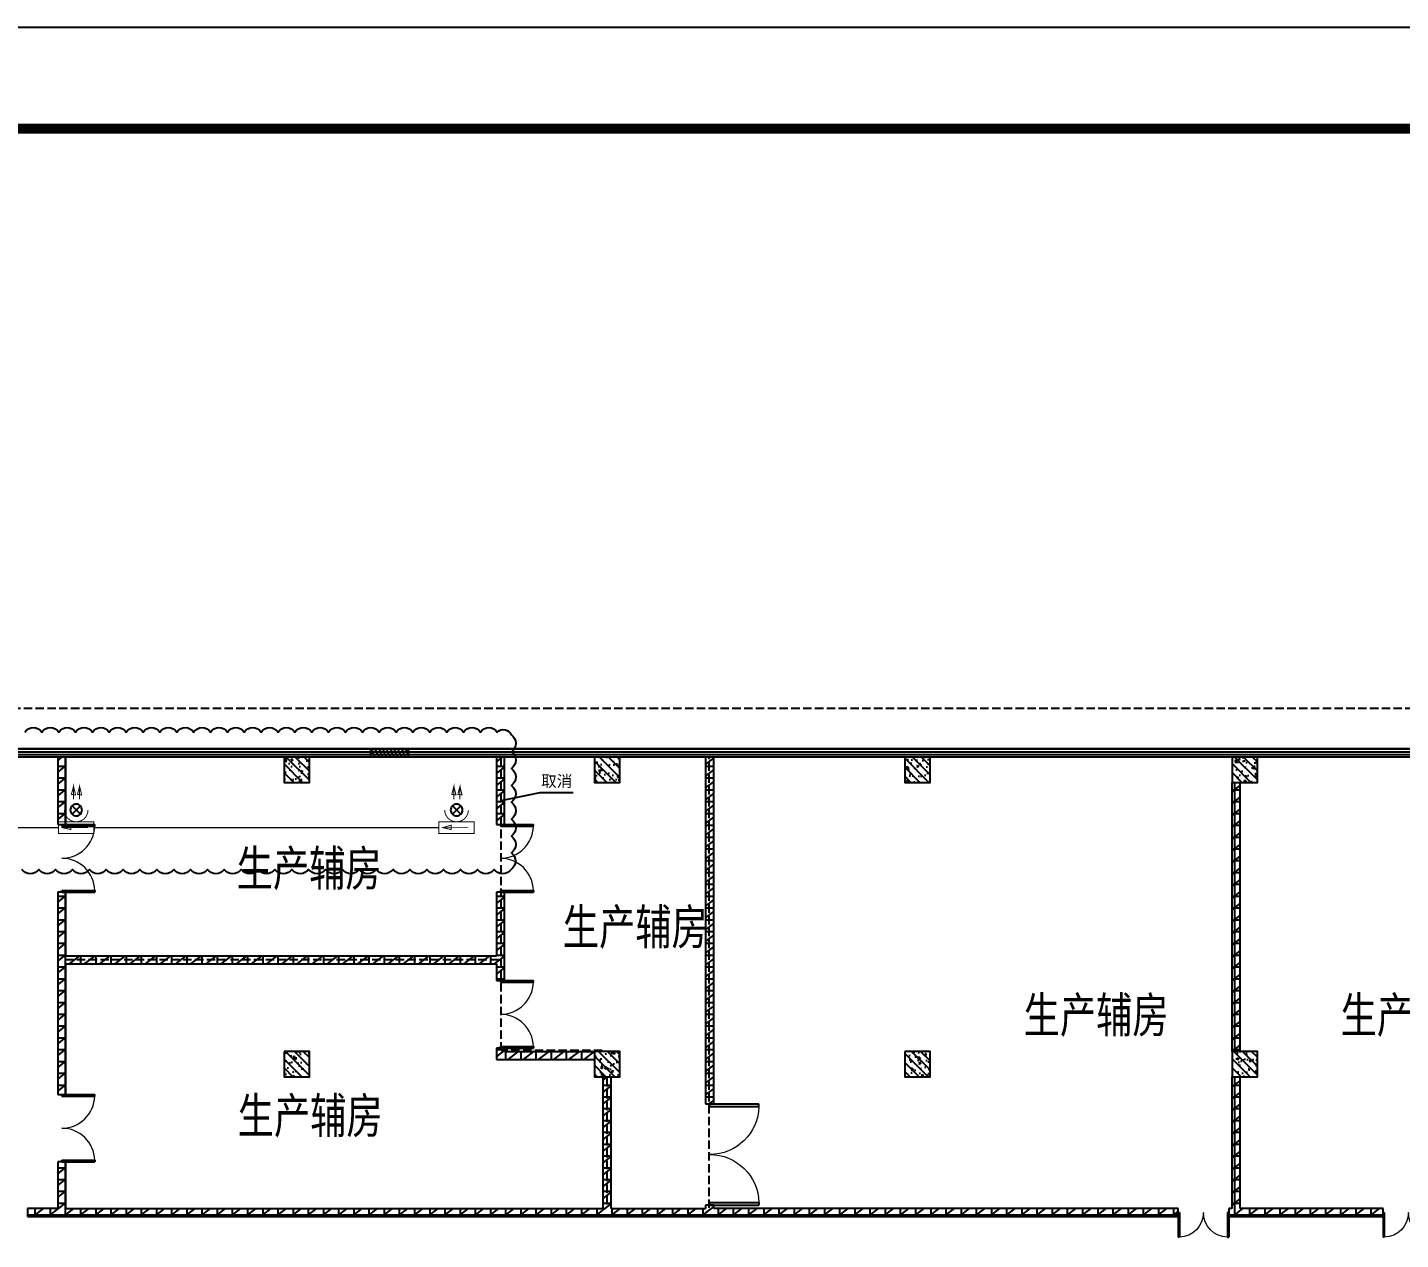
# Model space of a CAD drawing. Header units: millimetres. Extents: x -633009578 to 5705885, y -633235091 to 2571734.
# Drawn here: x 3050740 to 3091438, y 2181535 to 2217460 of the extents above; entities that cross this region are included whole.
import ezdxf
from ezdxf.enums import TextEntityAlignment as Align

# ---------------------------------------------------------------- set-up
doc = ezdxf.new("R2010")
doc.units = ezdxf.units.MM
doc.header["$LTSCALE"] = 1000
doc.header["$MEASUREMENT"] = 0
for name, pattern in [('$0$DASH', [0.35, 0.25, -0.1]), ('__DASH', [0.35, 0.25, -0.1]), ('DASH', [0.35, 0.25, -0.1])]:
    doc.linetypes.add(name, pattern=pattern)
doc.layers.get('0').update_dxf_attribs({"color": 9})
for name, color, linetype in [('3T_WOOD', 21, 'Continuous'), ('A-COLUM(柱)', 255, 'Continuous'), ('A-DOOR(门）', 4, 'Continuous'), ('A-F-AREA(计算)', 5, 'Continuous'), ('A-HATH(填充)', 8, 'Continuous'), ('A-ST-O(室外)', 54, 'Continuous'), ('A-TEXT(房间)', 243, 'Continuous'), ('A-WALL(墙)', 255, 'Continuous'), ('A-WINDOW（窗）', 4, 'Continuous'), ('电-强电平面-线缆', 3, 'Continuous'), ('设备-照明', 3, 'Continuous'), ('设备-箱柜', 3, 'Continuous'), ('院图签、封面151013$0$PUB_TITLE', 153, 'Continuous'), ('院图签、封面151013$0$图签文字', 4, 'Continuous')]:
    doc.layers.add(name, color=color, linetype=linetype)
doc.styles.add('_TCH', font='simhei.ttf', dxfattribs={"width": 0.75, "bigfont": 'hztxt.shx'})
doc.styles.add('ELEC-DIM', font='simhei.ttf')
doc.styles.add('IDQSTYLE', font='simhei.ttf', dxfattribs={"width": 0.707, "bigfont": 'hztxt.shx'})
doc.styles.add('院图签、封面151013$0$-宋体', font='simhei.ttf', dxfattribs={"width": 0.8})
pattern_1 = [(0, (597621.4751960551, 677964.29318137), (0, 350), []), (37.875, (598021.4751960551, 677964.29318137), (-169.61527734408, 218.0766567528281), []), (90, (598021.4751960551, 677964.29318137), (-450, 2.755455298081545e-14), [])]

# ---------------------------------------------------------------- blocks, each defined once
blk = doc.blocks.new('HC000078')
at = {"color": 0, "linetype": 'Continuous', "const_width": 0.2}
for points in [[(-3.750000000000028, 1.25), (3.75, 1.25), (3.75, -1.25), (-3.750000000000028, -1.25), (-3.750000000000028, 1.25)], [(2.5, 0), (-2.500000000000028, 0)]]:
    blk.add_lwpolyline(points, dxfattribs=at)
blk.add_lwpolyline([(2.917016710174721, 0), (1.120131515022848, 0.3984556212736834), (1.120131515022848, -0.539087017017323)], close=True, dxfattribs=at)
at = {"color": 0, "style": 'IDQSTYLE', "width": 0.7}
blk.add_attdef('PSFHATT', (5.75, -1.25), '', height=2.5, dxfattribs=at)
blk = doc.blocks.new('HC000064')
at = {"color": 0, "linetype": 'Continuous'}
for p, q in [((-0.8838834764831063, -0.8838834764831063), (0.8838834764831063, 0.8838834764831063)), ((-0.8838834764830494, 0.8838834764831063), (0.8838834764831631, -0.8838834764831063))]:
    blk.add_line(p, q, dxfattribs=at)
at = {"color": 0, "linetype": 'Continuous', "const_width": 0.2}
blk.add_lwpolyline([(5.710751695749348e-14, 2.499999999999886, 0.1989123673796647), (-1.767766952966326, 1.767766952966327, 0.1989123673796613), (-2.5, 1.951292859901378e-16, 0.1989123673796761), (-1.767766952966326, -1.76776695296644, 0.1989123673796782), (5.594010226827932e-14, -2.500000000000227)], format="xyb", dxfattribs=at)
for points in [[(2.226896073527712, 0.5659208660671311), (5.003498004369476, 0.5624686703930024), (3.296463286048663, 1.009912150058199), (3.185957433181557, 0.1260038671447887), (5.003498004369476, 0.5624686703930024)], [(2.224443767981995, -0.721123763554715), (5.001045698823816, -0.7245759592289005), (3.294010980502946, -0.2771324795636474), (3.18350512763584, -1.161040762477114), (5.001045698823816, -0.7245759592289005)]]:
    blk.add_lwpolyline(points, dxfattribs=at)
at = {"color": 0, "linetype": 'Continuous'}
for centre, radius, start, end in [((1.199040866595169e-14, -7.105427357601002e-14), 1.250000000000069, 135.0000000000036, 179.9999999999968), ((-2.259303855112194e-14, -1.740829702612245e-13), 1.250000000000117, 89.99999999999898, 134.9999999999991), ((-9.10937991704941e-14, -1.740829702612245e-13), 1.250000000000117, 45.00000000000085, 89.99999999999582), ((-1.252331571777177e-13, -7.088774012231625e-14), 1.250000000000068, 3.249254662582951e-12, 44.99999999999639), ((-2.284838984678572e-13, -5.684341886080801e-14), 1.250000000000172, 315.0000000000093, 2.605510395054555e-12), ((-2.264854970235319e-14, -5.695444116327053e-14), 1.250000000000034, 179.9999999999974, 225.0000000000007), ((-2.270406085358445e-14, -1.338928967697939e-13), 1.24999999999998, 224.9999999999983, 270.000000000001), ((-9.131584377541913e-14, 3.996802888650564e-15), 1.250000000000118, 270.0000000000042, 315.0000000000028)]:
    blk.add_arc(centre, radius, start, end, dxfattribs=at)
at = {"color": 0, "style": 'IDQSTYLE', "width": 0.7}
blk.add_attdef('PSFHATT', (7.003498004369476, -2.500000010000227), '', height=2.5, dxfattribs=at)
blk = doc.blocks.new('建筑图框_A1')
at = {"layer": '院图签、封面151013$0$PUB_TITLE'}
blk.add_lwpolyline([(0, 0), (84100, 0), (84100, 59400), (0, 59400)], close=True, dxfattribs=at)
at = {"layer": '院图签、封面151013$0$PUB_TITLE', "const_width": 100}
blk.add_lwpolyline([(2500, 1000), (83100, 1000), (83100, 58400), (2500, 58400)], close=True, dxfattribs=at)
at = {"layer": '院图签、封面151013$0$图签文字', "color": 6, "style": '院图签、封面151013$0$-宋体'}
for tag, height, width, p in [('工程主持人', 400, 0.7999999999883585, (79990.91196859907, 29505.93707200652)), ('审定', 400, 0.7999999999883585, (79990.91196859907, 28705.93707200605)), ('审核', 400, 0.7999999999883585, (79990.91196859907, 27905.93707200559)), ('专业负责人', 400, 0.7999999999883585, (79990.91196859907, 27105.93707200512)), ('校对', 400, 0.7999999999883585, (79990.91196859907, 26305.93707200466)), ('设计', 400, 0.7999999999883585, (79990.91196859907, 25505.93707200419)), ('方案设计人', 400, 0.7999999999883585, (79990.91196859907, 24706.79438478127)), ('工程编号', 300, 0.7000000000116415, (81000.00416498398, 8700.424278954277)), ('版次', 300, 0.7000000000116415, (78738.08139540046, 3005.726258059498)), ('日期', 300, 0.7000000000116415, (82038.0813954557, 3000.226258123759)), ('图号', 200, 0.7000000000116415, (82538.08139542397, 2400.075247410685)), ('比例', 300, 0.7000000000116415, (78738.08139537089, 2200.188802679535)), ('图号_X施', 300, 0.7000000000116415, (81538.08139540977, 2200.188802651362)), ('图号_总数', 200, 0.7000000000116415, (82538.08139541186, 2000.075247410219))]:
    blk.add_attdef(tag, text='', height=height, dxfattribs=dict(at, width=width)).set_placement(p, align=Align.MIDDLE_CENTER)
at = {"layer": '院图签、封面151013$0$图签文字', "color": 6, "style": '院图签、封面151013$0$-宋体', "width": 0.7}
for tag, p in [('建设单位_001', (80935.88661794258, 7446.21079580821)), ('工程名称_001', (80933.52706738078, 6045.368099178996)), ('图名_001', (79742.88288308708, 4059.656552180292))]:
    blk.add_attdef(tag, p, '', height=300, dxfattribs=at)
blk = doc.blocks.new('$DorLib2D$00000002')
for p, q in [((-0.5, -5.684341886080802e-17), (-0.5000000000000007, 0.4875)), ((-0.4750000000000007, 0.4875), (-0.5000000000000007, 0.4875)), ((-0.475, -2.842170943040401e-17), (-0.4750000000000007, 0.4875)), ((0.475, -2.842170943040401e-17), (0.4750000000000007, 0.4875)), ((0.4750000000000007, 0.4875), (0.5000000000000007, 0.4875)), ((0.5, -5.684341886080802e-17), (0.5000000000000007, 0.4875)), ((-0.5, -5.684341886080802e-17), (-0.475, -2.842170943040401e-17)), ((0.5, -5.684341886080802e-17), (0.475, -2.842170943040401e-17))]:
    blk.add_line(p, q)
at = {"lineweight": 13}
for centre, start, end in [((-0.4875, -4.263256414560601e-17), 0, 88.53071641864632), ((0.4875, -4.263256414560601e-17), 91.4692835813537, 180)]:
    blk.add_arc(centre, 0.4875, start, end, dxfattribs=at)
blk = doc.blocks.new('$TCHSYS$WIN2D')
for p, q in [((-0.5, 0.5), (0.5, 0.5)), ((-0.5, 0.5), (-0.4999999999999999, -0.5)), ((0.5, 0.5), (0.4999999999999998, -0.5)), ((0.5, 0.1666666666666666), (-0.5, 0.1666666666666666)), ((0.5, -0.1666666666666667), (-0.5, -0.1666666666666667)), ((-0.4999999999999999, -0.5), (0.5, -0.5))]:
    blk.add_line(p, q)
blk = doc.blocks.new('_FZH')
h = blk.add_hatch()
h.set_pattern_fill('钢筋混凝土', color=256, scale=0.1, style=0)
h.set_pattern_definition([(45, (0, 0), (-0.1767766952966369, 0.1767766952966369), []), (50, (0, 0), (0.7172601826007535, -0.06275213498259512), [0.07500000000000001, -0.8250000000000001]), (355, (0, 0), (-0.138751333613, 0.7521921337000119), [0.06, -0.66]), (100.4514, (0.05977168000000001, -0.00522934), (0.5785093817140216, 0.6894395420609536), [0.06374019, -0.701142112]), (46.1842, (0, 0.2), (1.067241048625645, -0.1655190143290181), [0.1125, -1.2375]), (96.6356, (0.088936745, 0.186206693), (0.9346627055487033, 0.9741178709004418), [0.095610288, -1.051713]), (351.1842, (0, 0.2), (0.9346619451336272, 0.9741186009253247), [0.09000000000000001, -0.9900000000000001]), (21, (0.1, 0.15), (0.5969070521184617, -0.4026188906653388), [0.07500000000000001, -0.8250000000000001]), (326, (0.1, 0.15), (0.2433153319215824, 0.7251500450468529), [0.06, -0.66]), (71.4514, (0.149742233, 0.116448394), (0.84022262858149, 0.3225304967099524), [0.06374019, -0.701142112]), (37.50000000000001, (0, 0), (0.01215985531729062, 0.3328938538313115), [0, -0.652, 0, -0.67, 0, -0.6625000000000001]), (7.499999999999999, (0, 0), (0.2630695374421486, 0.3944117118823603), [0, -0.382, 0, -0.637, 0, -0.2525]), (-32.5, (-0.223, 0), (0.533822436172409, -0.02255487173437976), [0, -0.25, 0, -0.78, 0, -1.035]), (-42.5, (-0.323, 0), (0.5831861693423862, 0.1001049823323177), [0, -0.325, 0, -0.518, 0, -0.735])])
h.paths.add_polyline_path([(-0.5, -0.5), (0.5, -0.5), (0.5, 0.5), (-0.5, 0.5)])
blk.add_lwpolyline([(-0.5, -0.5), (0.5, -0.5), (0.5, 0.5), (-0.5, 0.5)], close=True)

msp = doc.modelspace()

# ---------------------------------------------------------------- hatches: boundary and pattern name
at = {"layer": '3T_WOOD'}
h = msp.add_hatch(dxfattribs=at)
h.set_pattern_fill('ANSI31', color=256, scale=50)
h.set_pattern_definition([(45, (1908179.395743424, 677977.51603476), (-56.1266007566822, 56.12660075668221), [])])
h.paths.add_polyline_path([(3060919.983629871, 2196074.629172626), (3062019.983629871, 2196074.629172626), (3062019.983629871, 2195834.629172626), (3060919.983629871, 2195834.629172626)])
at = {"layer": 'A-HATH(填充)'}
h = msp.add_hatch(dxfattribs=at)
h.set_pattern_fill('空心砖', color=256, scale=100, style=0)
h.set_pattern_definition(pattern_1)
h.paths.add_polyline_path([(3051639.99403178, 2195834.629172626), (3051639.994031835, 2193834.629172784), (3051879.994031752, 2193834.629172784), (3051879.99403178, 2195834.629172626)])
h = msp.add_hatch(dxfattribs=at)
h.set_pattern_fill('空心砖', color=256, scale=100, style=0)
h.set_pattern_definition(pattern_1)
h.paths.add_polyline_path([(3064639.99403178, 2195834.629172626), (3064639.994031803, 2193834.629172784), (3064879.994031798, 2193834.629172784), (3064879.99403178, 2195834.629172626)])
h = msp.add_hatch(dxfattribs=at)
h.set_pattern_fill('空心砖', color=256, scale=100, style=0)
h.set_pattern_definition(pattern_1)
h.paths.add_polyline_path([(3070839.99403178, 2195834.629172626), (3070839.994031781, 2185554.629172784), (3071079.994031777, 2185554.629172784), (3071079.99403178, 2195834.629172626)])
h = msp.add_hatch(dxfattribs=at)
h.set_pattern_fill('空心砖', color=256, scale=100, style=0)
h.set_pattern_definition(pattern_1)
h.paths.add_polyline_path([(3086444.994031782, 2187109.629172626), (3086684.994031792, 2187109.629172626), (3086684.994031792, 2195084.629172626), (3086444.994031792, 2195084.629172626)])
h = msp.add_hatch(dxfattribs=at)
h.set_pattern_fill('空心砖', color=256, scale=100, style=0)
h.set_pattern_definition(pattern_1)
h.paths.add_polyline_path([(3051879.994031799, 2189944.426791341), (3051879.994031758, 2191834.629172784), (3051639.994031835, 2191834.629172784), (3051639.99403178, 2189824.426791347), (3051799.994031779, 2189824.426791343)])
h = msp.add_hatch(dxfattribs=at)
h.set_pattern_fill('空心砖', color=256, scale=100, style=0)
h.set_pattern_definition(pattern_1)
h.paths.add_polyline_path([(3064879.99403178, 2189824.426791347), (3064879.994031798, 2191834.629172784), (3064639.994031821, 2191834.629172784), (3064639.994031834, 2189944.426791341), (3064719.994031799, 2189824.426791343)])
h = msp.add_hatch(dxfattribs=at)
h.set_pattern_fill('空心砖', color=256, scale=100, style=0)
h.set_pattern_definition(pattern_1)
h.paths.add_polyline_path([(3051639.99403178, 2189824.426791347), (3051639.994031833, 2185834.629172784), (3051879.994031724, 2185834.629172784), (3051879.994031758, 2189704.426791341), (3051799.994031779, 2189824.426791343)])
h = msp.add_hatch(dxfattribs=at)
h.set_pattern_fill('空心砖', color=256, scale=100, style=0)
h.set_pattern_definition(pattern_1)
h.paths.add_polyline_path([(3051799.994031779, 2189824.426791343), (3051879.994031758, 2189704.426791341), (3064639.99403178, 2189704.426791341), (3064719.994031799, 2189824.426791343), (3064639.994031834, 2189944.426791341), (3051879.994031799, 2189944.426791341)])
h = msp.add_hatch(dxfattribs=at)
h.set_pattern_fill('空心砖', color=256, scale=100, style=0)
h.set_pattern_definition(pattern_1)
h.paths.add_polyline_path([(3064639.99403178, 2189704.426791341), (3064639.994031779, 2189209.629172276), (3064879.994031729, 2189209.629172276), (3064879.99403178, 2189824.426791347), (3064719.994031799, 2189824.426791343)])
h = msp.add_hatch(dxfattribs=at)
h.set_pattern_fill('空心砖', color=256, scale=100, style=0)
h.set_pattern_definition(pattern_1)
h.paths.add_polyline_path([(3064879.994031683, 2187109.629172488), (3064879.994031657, 2187209.629172276), (3064639.994031779, 2187209.629172276), (3064639.99403178, 2186869.629172488)])
h = msp.add_hatch(dxfattribs=at)
h.set_pattern_fill('空心砖', color=256, scale=100, style=0)
h.set_pattern_definition(pattern_1)
h.paths.add_polyline_path([(3067544.99403178, 2186869.629172488), (3067544.99403178, 2187109.629172488), (3064879.994031683, 2187109.629172488), (3064639.99403178, 2186869.629172488)])
h = msp.add_hatch(dxfattribs=at)
h.set_pattern_fill('空心砖', color=256, scale=100, style=0)
h.set_pattern_definition(pattern_1)
h.paths.add_polyline_path([(3068039.994031816, 2186359.629172626), (3067799.994031815, 2186359.629172626), (3067799.994031815, 2182454.629172623), (3067919.994031804, 2182374.629172589), (3068039.994031816, 2182454.629172517)])
h = msp.add_hatch(dxfattribs=at)
h.set_pattern_fill('空心砖', color=256, scale=100, style=0)
h.set_pattern_definition(pattern_1)
h.paths.add_polyline_path([(3086684.994031796, 2186359.629172626), (3086444.994031796, 2186359.629172626), (3086444.994031837, 2182454.62917263), (3086564.994031822, 2182374.62917263), (3086684.994031837, 2182454.629172634)])
h = msp.add_hatch(dxfattribs=at)
h.set_pattern_fill('空心砖', color=256, scale=100, style=0)
h.set_pattern_definition(pattern_1)
h.paths.add_polyline_path([(3051879.994031758, 2182454.629172623), (3051879.994031724, 2183834.629172784), (3051639.994031836, 2183834.629172784), (3051639.994031793, 2182454.629172712), (3051759.994031777, 2182374.629172654)])
h = msp.add_hatch(dxfattribs=at)
h.set_pattern_fill('空心砖', color=256, scale=100, style=0)
h.set_pattern_definition(pattern_1)
h.paths.add_polyline_path([(3051639.994031793, 2182454.629172712), (3050739.994032013, 2182454.629172686), (3050739.994032013, 2182214.629172656), (3051759.99403178, 2182214.629172626), (3051759.994031777, 2182374.629172654)])
h = msp.add_hatch(dxfattribs=at)
h.set_pattern_fill('空心砖', color=256, scale=100, style=0)
h.set_pattern_definition(pattern_1)
h.paths.add_polyline_path([(3051759.994031777, 2182374.629172654), (3051759.99403178, 2182214.629172626), (3067919.99403178, 2182214.629172626), (3067919.994031804, 2182374.629172589), (3067799.994031815, 2182454.629172623), (3051879.994031758, 2182454.629172623)])
h = msp.add_hatch(dxfattribs=at)
h.set_pattern_fill('空心砖', color=256, scale=100, style=0)
h.set_pattern_definition(pattern_1)
h.paths.add_polyline_path([(3067919.994031804, 2182374.629172589), (3067919.99403178, 2182214.629172626), (3070959.99403178, 2182214.629172626), (3070959.994031777, 2182374.629172591), (3070839.994031776, 2182454.629172517), (3068039.994031816, 2182454.629172517)])
h = msp.add_hatch(dxfattribs=at)
h.set_pattern_fill('空心砖', color=256, scale=100, style=0)
h.set_pattern_definition(pattern_1)
h.paths.add_polyline_path([(3071079.994031776, 2182454.629172631), (3071079.994031776, 2182554.629172784), (3070839.99403178, 2182554.629172784), (3070839.994031776, 2182454.629172517), (3070959.994031777, 2182374.629172591)])
h = msp.add_hatch(dxfattribs=at)
h.set_pattern_fill('空心砖', color=256, scale=100, style=0)
h.set_pattern_definition(pattern_1)
h.paths.add_polyline_path([(3070959.99403178, 2182214.629172626), (3084844.994032522, 2182214.629172631), (3084844.994032521, 2182454.629172615), (3071079.994031776, 2182454.629172631), (3070959.994031777, 2182374.629172591)])
h = msp.add_hatch(dxfattribs=at)
h.set_pattern_fill('空心砖', color=256, scale=100, style=0)
h.set_pattern_definition(pattern_1)
h.paths.add_polyline_path([(3086444.994031837, 2182454.62917263), (3086344.994032522, 2182454.629172615), (3086344.994032521, 2182214.629172631), (3086564.994031792, 2182214.629172626), (3086564.994031822, 2182374.62917263)])
h = msp.add_hatch(dxfattribs=at)
h.set_pattern_fill('空心砖', color=256, scale=100, style=0)
h.set_pattern_definition(pattern_1)
h.paths.add_polyline_path([(3086564.994031792, 2182214.629172626), (3090919.994032013, 2182214.629172633), (3090919.994032013, 2182454.629172632), (3086684.994031837, 2182454.629172634), (3086564.994031822, 2182374.62917263)])

# ---------------------------------------------------------------- linework, layer by layer
at = {"layer": '3T_WOOD', "color": 2, "linetype": 'DASH'}
for p, q in [((3064778.641436767, 2187134.990789495), (3064778.641436767, 2195784.818542273)), ((3067778.641436767, 2187134.990789495), (3064778.641436767, 2187134.990789495))]:
    msp.add_line(p, q, dxfattribs=at)
at = {"layer": '3T_WOOD', "color": 2, "linetype": '$0$DASH'}
for p, q in [((3070948.921661576, 2182472.521359485), (3070948.921661576, 2195828.341889784)), ((3067911.455458177, 2186318.955503517), (3067911.455458177, 2182496.841137744))]:
    msp.add_line(p, q, dxfattribs=at)
at = {"layer": '3T_WOOD'}
msp.add_lwpolyline([(3060919.983629871, 2196074.629172626), (3062019.983629871, 2196074.629172626), (3062019.983629871, 2195834.629172626), (3060919.983629871, 2195834.629172626)], close=True, dxfattribs=at)
at = {"layer": 'A-F-AREA(计算)'}
msp.add_lwpolyline([(3029879.994031782, 2196074.629172625), (3164159.994031782, 2196074.629172625), (3164159.994031782, 2059994.629172625), (3029879.994031782, 2059994.629172625)], close=True, dxfattribs=at)
at = {"layer": 'A-ST-O(室外)', "linetype": 'DASH'}
msp.add_lwpolyline([(3103729.993796564, 2197274.629146055), (3030119.994031765, 2197274.629172629)], dxfattribs=at)
at = {"layer": 'A-WALL(墙)'}
for p, q in [((3051639.99403178, 2195834.629172626), (3051639.994031835, 2193834.629172784)), ((3051879.99403178, 2195834.629172626), (3051639.99403178, 2195834.629172626)), ((3051879.994031752, 2193834.629172784), (3051879.99403178, 2195834.629172626)), ((3064639.99403178, 2195834.629172626), (3064639.994031803, 2193834.629172784)), ((3064879.99403178, 2195834.629172626), (3064639.99403178, 2195834.629172626)), ((3064879.994031798, 2193834.629172784), (3064879.99403178, 2195834.629172626)), ((3070839.99403178, 2195834.629172626), (3070839.994031781, 2185554.629172784)), ((3071079.99403178, 2195834.629172626), (3070839.99403178, 2195834.629172626)), ((3071079.994031777, 2185554.629172784), (3071079.99403178, 2195834.629172626)), ((3086444.994031771, 2187109.629172906), (3086444.994031792, 2195084.629172626)), ((3086684.994031771, 2187109.629172906), (3086684.994031792, 2195084.629172626)), ((3051639.994031835, 2193834.629172784), (3051879.994031752, 2193834.629172784)), ((3064639.994031803, 2193834.629172784), (3064879.994031798, 2193834.629172784)), ((3051879.994031758, 2191834.629172784), (3051639.994031835, 2191834.629172784)), ((3051639.994031835, 2191834.629172784), (3051639.99403178, 2189824.426791347)), ((3051879.994031799, 2189944.426791341), (3051879.994031758, 2191834.629172784)), ((3064879.994031798, 2191834.629172784), (3064639.994031821, 2191834.629172784)), ((3064639.994031821, 2191834.629172784), (3064639.994031834, 2189944.426791341)), ((3064879.99403178, 2189824.426791347), (3064879.994031798, 2191834.629172784)), ((3051639.99403178, 2189824.426791347), (3051639.994031833, 2185834.629172784)), ((3051879.994031799, 2189944.426791341), (3064639.994031834, 2189944.426791341)), ((3051879.994031758, 2189704.426791341), (3064639.99403178, 2189704.426791341)), ((3051879.994031724, 2185834.629172784), (3051879.994031758, 2189704.426791341)), ((3064639.99403178, 2189704.426791341), (3064639.994031779, 2189209.629172276)), ((3064879.994031729, 2189209.629172276), (3064879.99403178, 2189824.426791347)), ((3064639.994031779, 2189209.629172276), (3064879.994031729, 2189209.629172276)), ((3064879.994031657, 2187209.629172276), (3064639.994031779, 2187209.629172276)), ((3064639.994031779, 2187209.629172276), (3064639.99403178, 2186869.629172488)), ((3064879.994031683, 2187109.629172488), (3064879.994031657, 2187209.629172276)), ((3064639.99403178, 2186869.629172488), (3067544.994031993, 2186869.629172432)), ((3064879.994031683, 2187109.629172488), (3067544.994031993, 2187109.629172547)), ((3067799.994031815, 2182454.629172623), (3067799.994031834, 2186359.629172906)), ((3068039.994031816, 2182454.629172517), (3068039.994031788, 2186359.629172906)), ((3086444.994031837, 2182454.62917263), (3086444.994031826, 2186359.629172255)), ((3086684.994031837, 2182454.629172634), (3086684.994031826, 2186359.629172255)), ((3051639.994031833, 2185834.629172784), (3051879.994031724, 2185834.629172784)), ((3070839.994031781, 2185554.629172784), (3071079.994031777, 2185554.629172784)), ((3051879.994031724, 2183834.629172784), (3051639.994031836, 2183834.629172784)), ((3051639.994031836, 2183834.629172784), (3051639.994031793, 2182454.629172712)), ((3051879.994031758, 2182454.629172623), (3051879.994031724, 2183834.629172784)), ((3051639.994031793, 2182454.629172712), (3050739.994032013, 2182454.629172686)), ((3050739.994032013, 2182454.629172686), (3050739.994032013, 2182214.629172656)), ((3051879.994031758, 2182454.629172623), (3067799.994031815, 2182454.629172623)), ((3068039.994031816, 2182454.629172517), (3070839.994031776, 2182454.629172517)), ((3071079.994031776, 2182554.629172784), (3070839.99403178, 2182554.629172784)), ((3070839.99403178, 2182554.629172784), (3070839.994031776, 2182454.629172517)), ((3071079.994031776, 2182454.629172631), (3071079.994031776, 2182554.629172784)), ((3084844.994032521, 2182454.629172615), (3071079.994031776, 2182454.629172631)), ((3084844.994032522, 2182214.629172631), (3084844.994032521, 2182454.629172615)), ((3086444.994031837, 2182454.62917263), (3086344.994032522, 2182454.629172615)), ((3086344.994032522, 2182454.629172615), (3086344.994032521, 2182214.629172631)), ((3090919.994032013, 2182454.629172632), (3086684.994031837, 2182454.629172634)), ((3090919.994032013, 2182214.629172633), (3090919.994032013, 2182454.629172632)), ((3050739.994032013, 2182214.629172656), (3051759.99403178, 2182214.629172626)), ((3051759.99403178, 2182214.629172626), (3067919.99403178, 2182214.629172626)), ((3067919.99403178, 2182214.629172626), (3070959.99403178, 2182214.629172626)), ((3070959.99403178, 2182214.629172626), (3084844.994032522, 2182214.629172631)), ((3086344.994032521, 2182214.629172631), (3086564.994031792, 2182214.629172626)), ((3086564.994031792, 2182214.629172626), (3090919.994032013, 2182214.629172633))]:
    msp.add_line(p, q, dxfattribs=at)
at = {"layer": 'A-WALL(墙)', "color": 2, "linetype": 'DASH'}
msp.add_line((3064703.572009601, 2189824.426791359), (3051798.572009619, 2189824.426791369), dxfattribs=at)
at = {"layer": '电-强电平面-线缆', "color": 8, "linetype": '__DASH', "const_width": 45}
for points in [[(3040545.759086424, 2193742.852026025), (3051659.148621664, 2193742.852026025)], [(3052709.148621664, 2193742.852026025), (3062933.301023983, 2193742.852026025)]]:
    msp.add_lwpolyline(points, dxfattribs=at)
at = {"layer": '设备-照明', "color": 6}
for p, q in [((3064783.014229837, 2194546.789090433), (3065939.493691194, 2194788.146524943)), ((3065939.493691194, 2194788.146524943), (3066914.177720261, 2194788.146524943))]:
    msp.add_line(p, q, dxfattribs=at)
msp.add_lwpolyline([(3050666.26977818, 2196577.221247203, -0.5206), (3051166.26977818, 2196577.221247203, -0.5206), (3051666.26977818, 2196577.221247203, -0.5206), (3052166.26977818, 2196577.221247203, -0.5206), (3052666.26977818, 2196577.221247203, -0.5206), (3053166.26977818, 2196577.221247203, -0.5206), (3053666.26977818, 2196577.221247203, -0.5206), (3054166.26977818, 2196577.221247203, -0.5206), (3054666.26977818, 2196577.221247203, -0.5206), (3055166.26977818, 2196577.221247203, -0.5206), (3055666.26977818, 2196577.221247203, -0.5206), (3056166.26977818, 2196577.221247203, -0.5206), (3056666.26977818, 2196577.221247203, -0.5206), (3057166.26977818, 2196577.221247203, -0.5206), (3057666.26977818, 2196577.221247203, -0.5206), (3058166.26977818, 2196577.221247203, -0.5206), (3058666.26977818, 2196577.221247203, -0.5206), (3059166.26977818, 2196577.221247203, -0.5206), (3059666.26977818, 2196577.221247203, -0.5206), (3060166.26977818, 2196577.221247203, -0.5206), (3060666.26977818, 2196577.221247203, -0.5206), (3061166.26977818, 2196577.221247203, -0.5206), (3061666.26977818, 2196577.221247203, -0.5206), (3062166.26977818, 2196577.221247203, -0.5206), (3062666.26977818, 2196577.221247203, -0.5206), (3063166.26977818, 2196577.221247203, -0.5206), (3063666.26977818, 2196577.221247203, -0.5206), (3064166.26977818, 2196577.221247203, -0.5206), (3064666.26977818, 2196577.221247203, -0.5206), (3065084.027948163, 2196494.979417186, -0.5206), (3065084.027948163, 2195994.979417186, -0.5206), (3065084.027948163, 2195494.979417186, -0.5206), (3065084.027948163, 2194994.979417186, -0.5206), (3065084.027948163, 2194494.979417186, -0.5206), (3065084.027948163, 2193994.979417186, -0.5206), (3065084.027948163, 2193494.979417186, -0.5206), (3065084.027948163, 2192994.979417186, -0.5206), (3065074.740056556, 2192504.267308793, -0.5206), (3064574.740056556, 2192504.267308793, -0.5206), (3064074.740056556, 2192504.267308793, -0.5206), (3063574.740056556, 2192504.267308793, -0.5206), (3063074.740056556, 2192504.267308793, -0.5206), (3062574.740056556, 2192504.267308793, -0.5206), (3062074.740056556, 2192504.267308793, -0.5206), (3061574.740056556, 2192504.267308793, -0.5206), (3061074.740056556, 2192504.267308793, -0.5206), (3060574.740056556, 2192504.267308793, -0.5206), (3060074.740056556, 2192504.267308793, -0.5206), (3059574.740056556, 2192504.267308793, -0.5206), (3059074.740056556, 2192504.267308793, -0.5206), (3058574.740056556, 2192504.267308793, -0.5206), (3058074.740056556, 2192504.267308793, -0.5206), (3057574.740056556, 2192504.267308793, -0.5206), (3057074.740056556, 2192504.267308793, -0.5206), (3056574.740056556, 2192504.267308793, -0.5206), (3056074.740056556, 2192504.267308793, -0.5206), (3055574.740056556, 2192504.267308793, -0.5206), (3055074.740056556, 2192504.267308793, -0.5206), (3054574.740056556, 2192504.267308793, -0.5206), (3054074.740056556, 2192504.267308793, -0.5206), (3053574.740056556, 2192504.267308793, -0.5206), (3053074.740056556, 2192504.267308793, -0.5206), (3052574.740056556, 2192504.267308793, -0.5206), (3052074.740056556, 2192504.267308793, -0.5206), (3051574.740056556, 2192504.267308793, -0.5206), (3051074.740056556, 2192504.267308793, -0.5206), (3050574.740056556, 2192504.267308793, -0.5206)], format="xyb", dxfattribs=at)

# ---------------------------------------------------------------- block references
at = {"layer": 'A-COLUM(柱)', "xscale": 750, "yscale": 750, "zscale": 750, "rotation": 270}
for p in [(3058719.99403178, 2195459.629172626), (3067919.99403178, 2195459.629172626), (3077119.99403178, 2195459.629172626), (3086819.994031782, 2195459.629172626), (3058719.99403178, 2186734.629172626), (3067919.99403178, 2186734.629172626), (3077119.99403178, 2186734.629172626), (3086819.994031782, 2186734.629172626)]:
    msp.add_blockref('_FZH', p, dxfattribs=at)
at = {"layer": 'A-DOOR(门）'}
for p, xscale, yscale, zscale, rotation in [((3051759.99403178, 2192834.629172572), 2000, 2000, 2000, 270), ((3064759.99403178, 2192834.629172572), 2000, 2000, 2000, 270), ((3064759.99403178, 2188209.62917222), 2000, 2000, 2000, 270), ((3051759.99403178, 2184834.629172571), 2000, 2000, 2000, 270), ((3070959.99403178, 2184054.629172638), -3000, 3000, 3000, 270), ((3085594.994032112, 2182334.629172626), -1500, 1500, 1500, 180), ((3091669.994031781, 2182334.629172626), -1500, 1500, 1500, 180)]:
    msp.add_blockref('$DorLib2D$00000002', p, dxfattribs=dict(at, xscale=xscale, yscale=yscale, zscale=zscale, rotation=rotation))
at = {"layer": 'A-WINDOW（窗）', "extrusion": (0, 0, -1), "xscale": -50000.04198255204, "yscale": 240, "zscale": 50000.04198255204, "rotation": 180}
msp.add_blockref('$TCHSYS$WIN2D', (-3071019.973041245, 2195954.629172626), dxfattribs=at)
at = {"layer": '设备-照明', "color": 8, "xscale": 140, "yscale": 140, "zscale": 140}
for name, p, rotation in [('HC000064', (3052184.148621664, 2194267.852026025), 90.00000000000007), ('HC000064', (3063458.301023983, 2194267.852026025), 90.00000000000007), ('HC000078', (3052184.148621664, 2193742.852026025), 180), ('HC000078', (3063458.301023983, 2193742.852026025), 180)]:
    msp.add_blockref(name, p, dxfattribs=dict(at, rotation=rotation))
at = {"layer": '设备-箱柜', "xscale": 3, "yscale": 3}
msp.add_blockref('建筑图框_A1', (2977355.437121258, 2039260.231913973, 4.000000000000001e-08), dxfattribs=at)

# ---------------------------------------------------------------- texts
at = {"layer": 'A-TEXT(房间)', "style": '_TCH', "width": 0.75}
for p in [(3056942.085549889, 2192012.100933509), (3066607.77028596, 2190275.214181951), (3080266.456748875, 2187664.247997942), (3089661.007474504, 2187664.247997942), (3056971.986069728, 2184681.643394236)]:
    msp.add_text('生产辅房', height=1050, dxfattribs=at).set_placement(p)
at = {"layer": '设备-照明', "color": 6, "style": 'ELEC-DIM'}
msp.add_text('取消', height=339.8734177215189, dxfattribs=at).set_placement((3065964.290047009, 2194952.593099272))

doc.saveas('drawing.dxf')
